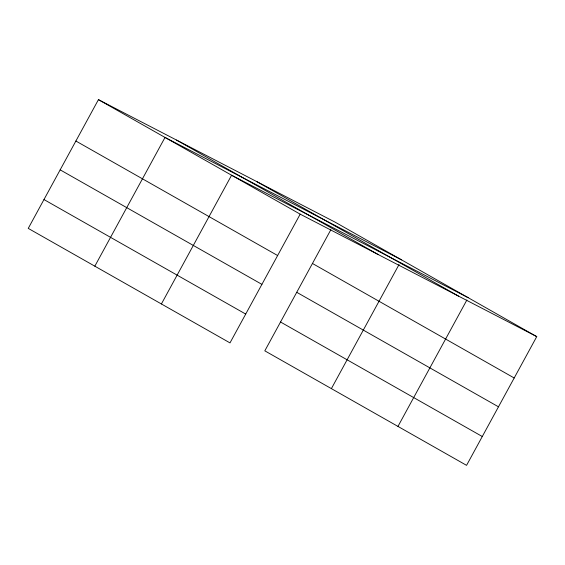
<?xml version="1.0" encoding="UTF-8"?>
<svg xmlns="http://www.w3.org/2000/svg" width="565" height="565" viewBox="0 0 565 565"><rect width="100%" height="100%" fill="white"/><g stroke="black" fill="none" stroke-linecap="round" stroke-linejoin="round"><path stroke-width="0.85" d="M536.75 336.613L335.01 222.102L98.437 99.652L28.25 228.387L229.99 342.899L300.185 214.163L536.75 336.613L466.563 465.348L264.815 350.837L330.829 229.757M94.828 266.179L165.015 137.443L401.581 259.886M161.399 303.97L231.586 175.228L468.159 297.677M331.394 388.621L399.074 264.484M397.965 426.413L466.902 299.973M256.941 181.69L458.681 296.201M176.506 140.064L378.246 254.575M98.437 99.652L300.185 214.163M312.452 263.474L514.192 377.985M75.887 141.024L277.627 255.535M296.731 292.303L498.471 406.814M60.165 169.853L261.906 284.365M280.537 322.008L482.277 436.519M43.971 199.558L245.711 314.069"/></g></svg>
